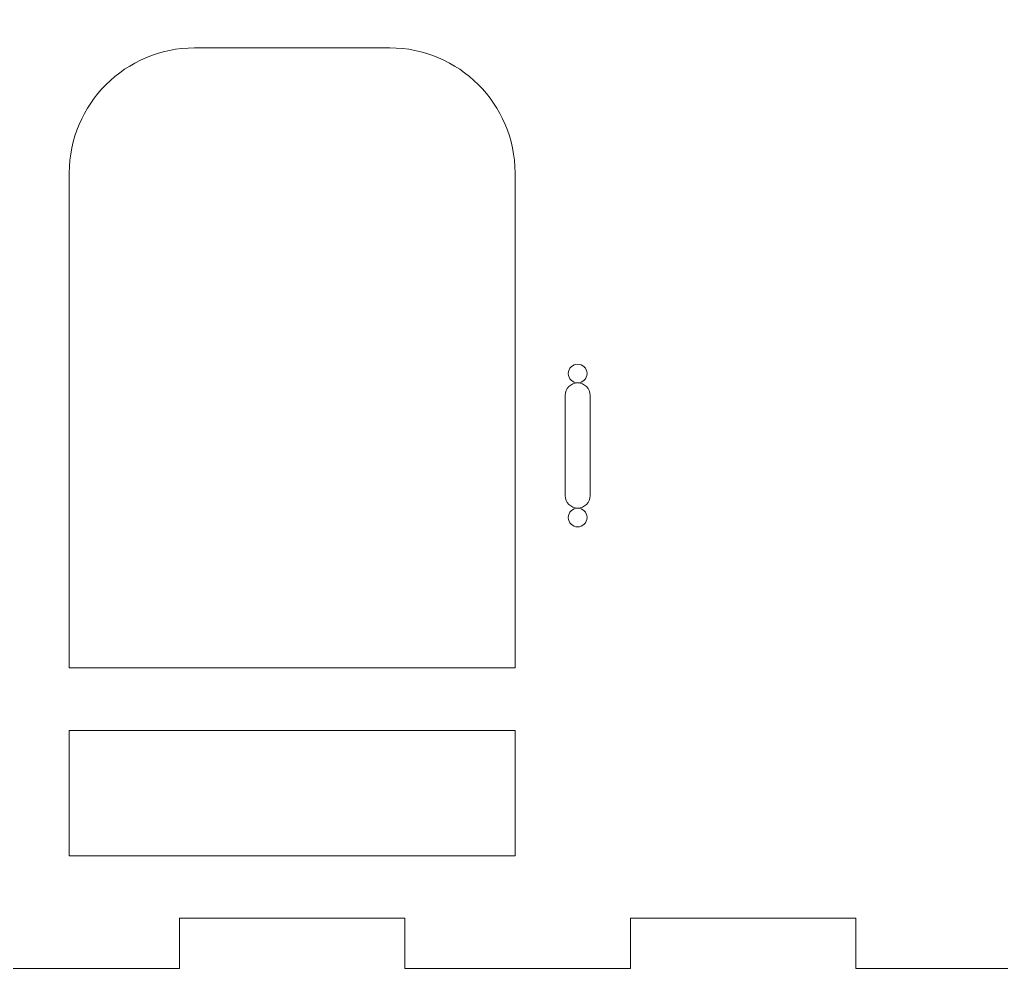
# Model space of a CAD drawing. Header units: centimetres. Extents: x -50 to 50, y -57 to 83.
# Drawn here: x -2.38 to 5.46, y -51.49 to -43.91 of the extents above; entities that cross this region are included whole.
import ezdxf

# ---------------------------------------------------------------- set-up
doc = ezdxf.new("R2010")
doc.units = ezdxf.units.CM
doc.header["$MEASUREMENT"] = 0
doc.layers.add('Layer 1', color=7, linetype='Continuous')

msp = doc.modelspace()

# ---------------------------------------------------------------- linework, layer by layer
at = {"layer": 'Layer 1', "color": 250, "lineweight": 9}
for points, knots in [([(-13.7, -51.0926), (-13.7, -51.0926), (-13.69999, -51.0926), (-13.69999, -51.0926), (-13.69999, -51.0926), (-13.69999, -51.0926), (-13.69999, -48.5926), (-13.69999, -48.5926), (-13.69999, -48.5926), (-13.69999, -48.5926), (-13.29999, -48.5926), (-13.29999, -48.5926), (-13.29999, -48.5926), (-13.29999, -48.5926), (-13.29999, -46.0926), (-13.29999, -46.0926), (-13.29999, -46.0926), (-13.29999, -46.0926), (-13.69999, -46.0926), (-13.69999, -46.0926), (-13.69999, -46.0926), (-13.69999, -46.0926), (-13.69999, -43.5926), (-13.69999, -43.5926), (-13.69999, -43.5926), (-13.69999, -43.5926), (-13.29999, -43.5926), (-13.29999, -43.5926), (-13.29999, -43.5926), (-13.29999, -43.5926), (-13.29999, -41.0926), (-13.29999, -41.0926), (-13.29999, -41.0926), (-13.29999, -41.0926), (-13.69999, -41.0926), (-13.69999, -41.0926), (-13.69999, -41.0926), (-13.69999, -41.0926), (-13.69999, -38.5926), (-13.69999, -38.5926), (-13.69999, -38.5926), (-13.69999, -38.5926), (-13.29999, -38.5926), (-13.29999, -38.5926), (-13.29999, -38.5926), (-13.29999, -38.5926), (-13.29999, -36.09261), (-13.29999, -36.09261), (-13.29999, -36.09261), (-13.29999, -36.09261), (-2.70001, -36.09261), (-2.70001, -36.09261), (-2.70001, -36.09261), (-2.70001, -36.09261), (-2.70001, -37.09261), (-2.70001, -37.09261), (-2.70001, -37.09261), (-2.70001, -37.36756), (-2.47501, -37.59261), (-2.2, -37.59261), (-2.2, -37.59261), (-2.2, -37.59261), (1.79999, -37.59261), (1.79999, -37.59261), (1.79999, -37.59261), (2.07499, -37.59261), (2.29999, -37.36761), (2.29999, -37.09261), (2.29999, -37.09261), (2.29999, -37.09261), (2.29999, -36.09261), (2.29999, -36.09261), (2.29999, -36.09261), (2.29999, -36.09261), (12.9, -36.09261), (12.9, -36.09261), (12.9, -36.09261), (12.9, -36.09261), (12.9, -38.5926), (12.9, -38.5926), (12.9, -38.5926), (12.9, -38.5926), (13.3, -38.5926), (13.3, -38.5926), (13.3, -38.5926), (13.3, -38.5926), (13.3, -41.0926), (13.3, -41.0926), (13.3, -41.0926), (13.3, -41.0926), (12.9, -41.0926), (12.9, -41.0926), (12.9, -41.0926), (12.9, -41.0926), (12.9, -43.5926), (12.9, -43.5926), (12.9, -43.5926), (12.9, -43.5926), (13.3, -43.5926), (13.3, -43.5926), (13.3, -43.5926), (13.3, -43.5926), (13.3, -46.0926), (13.3, -46.0926), (13.3, -46.0926), (13.3, -46.0926), (12.9, -46.0926), (12.9, -46.0926), (12.9, -46.0926), (12.9, -46.0926), (12.9, -48.5926), (12.9, -48.5926), (12.9, -48.5926), (12.9, -48.5926), (13.3, -48.5926), (13.3, -48.5926), (13.3, -48.5926), (13.3, -48.5926), (13.3, -51.0926), (13.3, -51.0926), (13.3, -51.0926), (13.3, -51.0926), (13.3, -51.4926), (13.3, -51.4926), (13.3, -51.4926), (13.3, -51.4926), (11.5, -51.4926), (11.5, -51.4926), (11.5, -51.4926), (11.5, -51.4926), (11.5, -51.0926), (11.5, -51.0926), (11.5, -51.0926), (11.5, -51.0926), (9.7, -51.0926), (9.7, -51.0926), (9.7, -51.0926), (9.7, -51.0926), (9.7, -51.4926), (9.7, -51.4926), (9.7, -51.4926), (9.7, -51.4926), (7.9, -51.4926), (7.9, -51.4926), (7.9, -51.4926), (7.9, -51.4926), (7.9, -51.0926), (7.9, -51.0926), (7.9, -51.0926), (7.9, -51.0926), (6.1, -51.0926), (6.1, -51.0926), (6.1, -51.0926), (6.1, -51.0926), (6.1, -51.4926), (6.1, -51.4926), (6.1, -51.4926), (6.1, -51.4926), (4.3, -51.4926), (4.3, -51.4926), (4.3, -51.4926), (4.3, -51.4926), (4.3, -51.0926), (4.3, -51.0926), (4.3, -51.0926), (4.3, -51.0926), (2.5, -51.0926), (2.5, -51.0926), (2.5, -51.0926), (2.5, -51.0926), (2.5, -51.4926), (2.5, -51.4926), (2.5, -51.4926), (2.5, -51.4926), (0.7, -51.4926), (0.7, -51.4926), (0.7, -51.4926), (0.7, -51.4926), (0.7, -51.0926), (0.7, -51.0926), (0.7, -51.0926), (0.7, -51.0926), (-1.1, -51.0926), (-1.1, -51.0926), (-1.1, -51.0926), (-1.1, -51.0926), (-1.1, -51.4926), (-1.1, -51.4926), (-1.1, -51.4926), (-1.1, -51.4926), (-2.9, -51.4926), (-2.9, -51.4926), (-2.9, -51.4926), (-2.9, -51.4926), (-2.9, -51.0926), (-2.9, -51.0926), (-2.9, -51.0926), (-2.9, -51.0926), (-4.7, -51.0926), (-4.7, -51.0926), (-4.7, -51.0926), (-4.7, -51.0926), (-4.7, -51.4926), (-4.7, -51.4926), (-4.7, -51.4926), (-4.7, -51.4926), (-6.5, -51.4926), (-6.5, -51.4926), (-6.5, -51.4926), (-6.5, -51.4926), (-6.5, -51.0926), (-6.5, -51.0926), (-6.5, -51.0926), (-6.5, -51.0926), (-8.3, -51.0926), (-8.3, -51.0926), (-8.3, -51.0926), (-8.3, -51.0926), (-8.3, -51.4926), (-8.3, -51.4926), (-8.3, -51.4926), (-8.3, -51.4926), (-10.1, -51.4926), (-10.1, -51.4926), (-10.1, -51.4926), (-10.1, -51.4926), (-10.1, -51.0926), (-10.1, -51.0926), (-10.1, -51.0926), (-10.1, -51.0926), (-11.9, -51.0926), (-11.9, -51.0926), (-11.9, -51.0926), (-11.9, -51.0926), (-11.9, -51.4926), (-11.9, -51.4926), (-11.9, -51.4926), (-11.9, -51.4926), (-13.7, -51.4926), (-13.7, -51.4926), (-13.7, -51.4926), (-13.7, -51.4926), (-13.7, -51.0926), (-13.7, -51.0926)], [0, 0, 0, 0, 0.016129, 0.016129, 0.016129, 0.016129, 0.0322581, 0.0322581, 0.0322581, 0.0322581, 0.0483871, 0.0483871, 0.0483871, 0.0483871, 0.0645161, 0.0645161, 0.0645161, 0.0645161, 0.0806452, 0.0806452, 0.0806452, 0.0806452, 0.0967742, 0.0967742, 0.0967742, 0.0967742, 0.1129032, 0.1129032, 0.1129032, 0.1129032, 0.1290323, 0.1290323, 0.1290323, 0.1290323, 0.1451613, 0.1451613, 0.1451613, 0.1451613, 0.1612903, 0.1612903, 0.1612903, 0.1612903, 0.1774194, 0.1774194, 0.1774194, 0.1774194, 0.1935484, 0.1935484, 0.1935484, 0.1935484, 0.2096774, 0.2096774, 0.2096774, 0.2096774, 0.2258065, 0.2258065, 0.2258065, 0.2258065, 0.2419355, 0.2419355, 0.2419355, 0.2419355, 0.2580645, 0.2580645, 0.2580645, 0.2580645, 0.2741935, 0.2741935, 0.2741935, 0.2741935, 0.2903226, 0.2903226, 0.2903226, 0.2903226, 0.3064516, 0.3064516, 0.3064516, 0.3064516, 0.3225806, 0.3225806, 0.3225806, 0.3225806, 0.3387097, 0.3387097, 0.3387097, 0.3387097, 0.3548387, 0.3548387, 0.3548387, 0.3548387, 0.3709677, 0.3709677, 0.3709677, 0.3709677, 0.3870968, 0.3870968, 0.3870968, 0.3870968, 0.4032258, 0.4032258, 0.4032258, 0.4032258, 0.4193548, 0.4193548, 0.4193548, 0.4193548, 0.4354839, 0.4354839, 0.4354839, 0.4354839, 0.4516129, 0.4516129, 0.4516129, 0.4516129, 0.4677419, 0.4677419, 0.4677419, 0.4677419, 0.483871, 0.483871, 0.483871, 0.483871, 0.5, 0.5, 0.5, 0.5, 0.516129, 0.516129, 0.516129, 0.516129, 0.5322581, 0.5322581, 0.5322581, 0.5322581, 0.5483871, 0.5483871, 0.5483871, 0.5483871, 0.5645161, 0.5645161, 0.5645161, 0.5645161, 0.5806452, 0.5806452, 0.5806452, 0.5806452, 0.5967742, 0.5967742, 0.5967742, 0.5967742, 0.6129032, 0.6129032, 0.6129032, 0.6129032, 0.6290323, 0.6290323, 0.6290323, 0.6290323, 0.6451613, 0.6451613, 0.6451613, 0.6451613, 0.6612903, 0.6612903, 0.6612903, 0.6612903, 0.6774194, 0.6774194, 0.6774194, 0.6774194, 0.6935484, 0.6935484, 0.6935484, 0.6935484, 0.7096774, 0.7096774, 0.7096774, 0.7096774, 0.7258065, 0.7258065, 0.7258065, 0.7258065, 0.7419355, 0.7419355, 0.7419355, 0.7419355, 0.7580645, 0.7580645, 0.7580645, 0.7580645, 0.7741935, 0.7741935, 0.7741935, 0.7741935, 0.7903226, 0.7903226, 0.7903226, 0.7903226, 0.8064516, 0.8064516, 0.8064516, 0.8064516, 0.8225806, 0.8225806, 0.8225806, 0.8225806, 0.8387097, 0.8387097, 0.8387097, 0.8387097, 0.8548387, 0.8548387, 0.8548387, 0.8548387, 0.8709677, 0.8709677, 0.8709677, 0.8709677, 0.8870968, 0.8870968, 0.8870968, 0.8870968, 0.9032258, 0.9032258, 0.9032258, 0.9032258, 0.9193548, 0.9193548, 0.9193548, 0.9193548, 0.9354839, 0.9354839, 0.9354839, 0.9354839, 0.9516129, 0.9516129, 0.9516129, 0.9516129, 0.9677419, 0.9677419, 0.9677419, 0.9677419, 1, 1, 1, 1]), ([(-0.97942, -44.13982), (-0.97942, -44.13982), (0.57942, -44.13982), (0.57942, -44.13982), (0.57942, -44.13982), (1.12942, -44.13982), (1.57942, -44.5898), (1.57942, -45.13981), (1.57942, -45.13981), (1.57942, -45.13981), (1.57942, -49.0926), (1.57942, -49.0926), (1.57942, -49.0926), (1.57942, -49.0926), (-1.97942, -49.0926), (-1.97942, -49.0926), (-1.97942, -49.0926), (-1.97942, -49.0926), (-1.97942, -45.13981), (-1.97942, -45.13981), (-1.97942, -45.13981), (-1.97942, -44.5898), (-1.52942, -44.13982), (-0.97942, -44.13982)], [0, 0, 0, 0, 0.1428571, 0.1428571, 0.1428571, 0.1428571, 0.2857143, 0.2857143, 0.2857143, 0.2857143, 0.4285714, 0.4285714, 0.4285714, 0.4285714, 0.5714286, 0.5714286, 0.5714286, 0.5714286, 0.7142857, 0.7142857, 0.7142857, 0.7142857, 1, 1, 1, 1]), ([(2.07942, -46.66621), (2.12084, -46.66621), (2.15442, -46.69979), (2.15442, -46.74121), (2.15442, -46.74121), (2.15442, -46.78263), (2.12084, -46.81621), (2.07942, -46.81621), (2.07942, -46.81621), (2.038, -46.81621), (2.00442, -46.78263), (2.00442, -46.74121), (2.00442, -46.74121), (2.00442, -46.69979), (2.038, -46.66621), (2.07942, -46.66621)], [0, 0, 0, 0, 0.2, 0.2, 0.2, 0.2, 0.4, 0.4, 0.4, 0.4, 0.6, 0.6, 0.6, 0.6, 1, 1, 1, 1]), ([(2.07942, -46.81621), (2.07942, -46.81621), (2.07942, -46.81621), (2.07942, -46.81621), (2.07942, -46.81621), (2.13443, -46.81621), (2.17942, -46.86121), (2.17942, -46.91621), (2.17942, -46.91621), (2.17942, -46.91621), (2.17942, -47.7162), (2.17942, -47.7162), (2.17942, -47.7162), (2.17942, -47.7712), (2.13443, -47.81621), (2.07942, -47.81621), (2.07942, -47.81621), (2.07942, -47.81621), (2.07942, -47.81621), (2.07942, -47.81621), (2.07942, -47.81621), (2.02442, -47.81621), (1.97942, -47.7712), (1.97942, -47.7162), (1.97942, -47.7162), (1.97942, -47.7162), (1.97942, -46.91621), (1.97942, -46.91621), (1.97942, -46.91621), (1.97942, -46.86121), (2.02442, -46.81621), (2.07942, -46.81621)], [0, 0, 0, 0, 0.1111111, 0.1111111, 0.1111111, 0.1111111, 0.2222222, 0.2222222, 0.2222222, 0.2222222, 0.3333333, 0.3333333, 0.3333333, 0.3333333, 0.4444444, 0.4444444, 0.4444444, 0.4444444, 0.5555556, 0.5555556, 0.5555556, 0.5555556, 0.6666667, 0.6666667, 0.6666667, 0.6666667, 0.7777778, 0.7777778, 0.7777778, 0.7777778, 1, 1, 1, 1]), ([(2.07942, -47.81621), (2.12084, -47.81621), (2.15442, -47.84979), (2.15442, -47.89121), (2.15442, -47.89121), (2.15442, -47.93263), (2.12084, -47.96621), (2.07942, -47.96621), (2.07942, -47.96621), (2.038, -47.96621), (2.00442, -47.93263), (2.00442, -47.89121), (2.00442, -47.89121), (2.00442, -47.84979), (2.038, -47.81621), (2.07942, -47.81621)], [0, 0, 0, 0, 0.2, 0.2, 0.2, 0.2, 0.4, 0.4, 0.4, 0.4, 0.6, 0.6, 0.6, 0.6, 1, 1, 1, 1]), ([(-1.97942, -49.5926), (-1.97942, -49.5926), (1.57942, -49.5926), (1.57942, -49.5926), (1.57942, -49.5926), (1.57942, -49.5926), (1.57942, -50.5926), (1.57942, -50.5926), (1.57942, -50.5926), (1.57942, -50.5926), (-1.97942, -50.5926), (-1.97942, -50.5926), (-1.97942, -50.5926), (-1.97942, -50.5926), (-1.97942, -49.5926), (-1.97942, -49.5926)], [0, 0, 0, 0, 0.2, 0.2, 0.2, 0.2, 0.4, 0.4, 0.4, 0.4, 0.6, 0.6, 0.6, 0.6, 1, 1, 1, 1])]:
    msp.add_open_spline(points, degree=3, knots=knots, dxfattribs=at)

doc.saveas('drawing.dxf')
